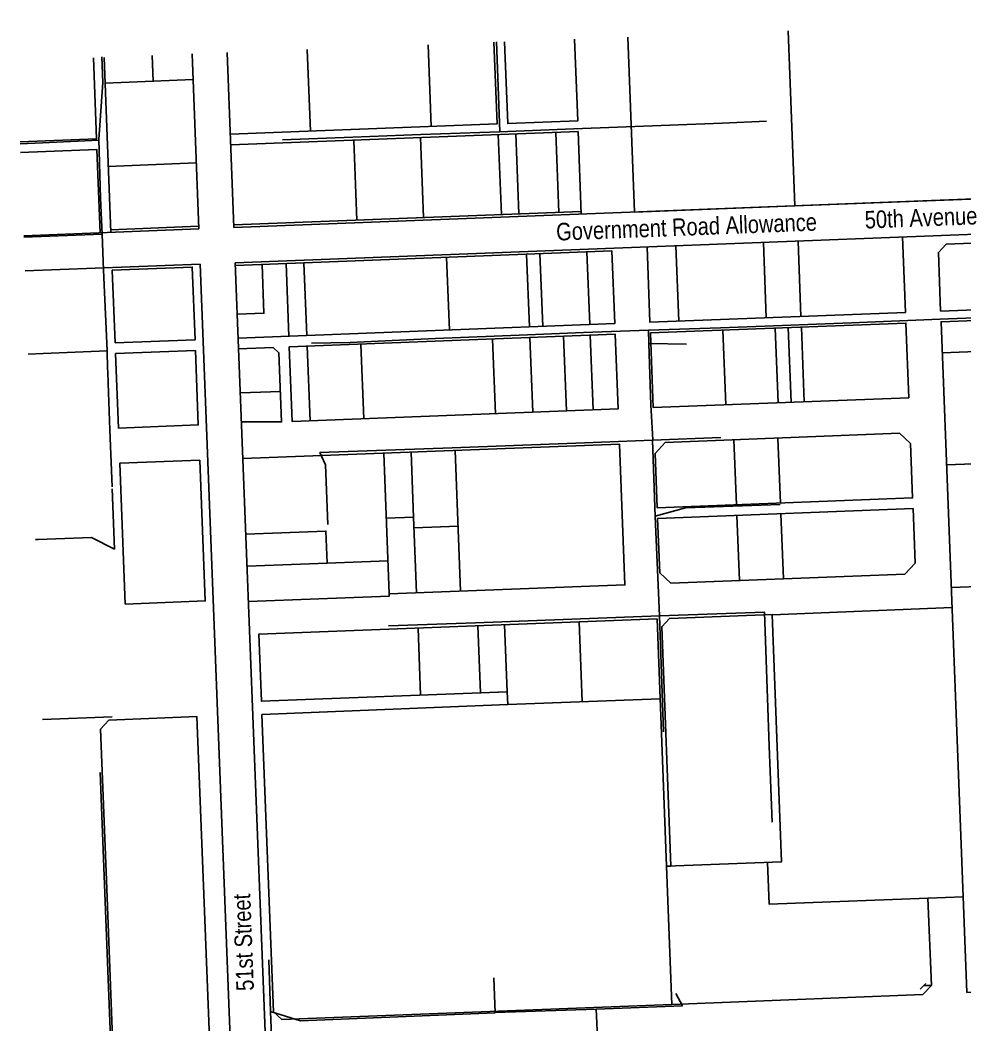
# Model space of a CAD drawing. Extents: x 665644 to 689199, y 5825051 to 5844826.
# Drawn here: x 686520 to 687059, y 5835316 to 5835890 of the extents above; entities that cross this region are included whole.
import ezdxf
from ezdxf.enums import TextEntityAlignment as Align

# ---------------------------------------------------------------- set-up
doc = ezdxf.new("R2010")
doc.units = 0
doc.header["$LTSCALE"] = 5
for name, color, linetype in [('AS-POWER', 104, 'foc-POWER'), ('F-RW', 190, 'Continuous'), ('L-ROAD-T', 7, 'Continuous'), ('L-SEC', 7, 'Continuous'), ('L-TITLEDB', 4, 'Continuous')]:
    doc.layers.add(name, color=color, linetype=linetype)
doc.styles.add('80L', font='ARIALN.TTF', dxfattribs={"height": 10})
doc.styles.add('foc-LtypeFont', font='ARIALN.TTF', dxfattribs={"height": 7.35})
doc.linetypes.add('foc-POWER', pattern='A,6,-1,["P",foc-LtypeFont,S=0.2,R=0,X=-0.625,Y=-0.75],-1.24,4', length=12.24)

msp = doc.modelspace()

# ---------------------------------------------------------------- linework, layer by layer
at = {"layer": 'AS-POWER', "flags": 128}
for points in [[(686791.814, 5835877.518), (686793.756, 5835826.175)], [(686564.71, 5835821.696), (686566.943, 5835854.325), (686566.401, 5835868.879)], [(686669.621, 5835821.602), (686709.82, 5835823.097), (686748.589, 5835824.539), (686793.621, 5835826.169), (686835.953, 5835827.787), (686920.634, 5835831.046), (686945.961, 5835832.259)], [(686519.808, 5835819.224), (686532.536, 5835819.8)], [(686532.536, 5835819.8), (686564.686, 5835821.332)], [(686565.607, 5835788.195), (686564.71, 5835821.696)], [(686566.641, 5835767.741), (686565.607, 5835788.195)], [(686566.641, 5835767.741), (686521.859, 5835765.986)], [(686567.427, 5835747.065), (686566.641, 5835767.741)], [(686569.41, 5835701.26), (686567.599, 5835742.617), (686567.573, 5835743.219), (686567.427, 5835747.065)], [(686686.134, 5835705.325), (686708.226, 5835705.776), (686732.248, 5835706.841), (686757.048, 5835707.969), (686809.55, 5835710.151), (686841.582, 5835711.508), (686878.727, 5835712.863), (686919.689, 5835714.175), (686950.051, 5835715.343), (686979.506, 5835716.455), (686994.586, 5835717.024), (687045.057, 5835719.145), (687079.566, 5835720.369), (687129.315, 5835722.258), (687191.468, 5835724.422), (687201.389, 5835707.006)], [(686878.727, 5835712.863), (686878.917, 5835705.124)], [(686878.917, 5835705.124), (686880.022, 5835669.871), (686880.177, 5835666.88)], [(686878.917, 5835705.124), (686900.376, 5835704.737)], [(686532.956, 5835699.494), (686524.434, 5835699.178)], [(686569.423, 5835700.968), (686532.956, 5835699.494)], [(686569.752, 5835689.017), (686569.678, 5835690.98), (686569.423, 5835700.968)], [(686571.077, 5835655.814), (686569.998, 5835682.594), (686569.752, 5835689.017)], [(686880.177, 5835666.88), (686881.042, 5835650.208)], [(686572.386, 5835623.359), (686571.077, 5835655.814)], [(686695.484, 5835601.78), (686694.158, 5835635.897), (686690.965, 5835642.821), (686766.494, 5835645.594), (686842.177, 5835648.372), (686880.979, 5835649.999), (686919.986, 5835651.493)], [(686887.16, 5835483.384), (686884.854, 5835549.679), (686882.43, 5835606.375), (686880.979, 5835649.999)], [(686530.123, 5835593.238), (686560.476, 5835594.428), (686573.623, 5835587.717), (686572.283, 5835622.196)], [(686882.42, 5835606.599), (686899.811, 5835611.206), (686900.025, 5835611.214), (686953.934, 5835613.252)], [(686528.519, 5835593.175), (686530.123, 5835593.238)], [(686779.891, 5835545.599), (686884.862, 5835549.523)], [(686884.862, 5835549.523), (686944.834, 5835551.735), (686947.589, 5835475.12)], [(686779.891, 5835545.599), (686730.119, 5835543.815)], [(686532.484, 5835490.31), (686572.4, 5835491.825)], [(686947.589, 5835475.12), (686949.27, 5835431.66)], [(686565.392, 5835460.106), (686570.019, 5835341.993)], [(686662.76, 5835323.492), (686661.854, 5835353.121)], [(686570.019, 5835341.993), (686575.087, 5835212.62)], [(686790.992, 5835322.861), (686790.265, 5835342.867)], [(686898.088, 5835326.721), (686894.197, 5835333.903)], [(686662.76, 5835323.492), (686679.814, 5835318.265), (686790.992, 5835322.861)], [(686665.306, 5835261.801), (686662.76, 5835323.492)], [(686791.017, 5835322.934), (686848.811, 5835324.885)], [(686848.811, 5835324.885), (686898.088, 5835326.721)], [(686856.236, 5835304.77), (686849.756, 5835304.623), (686848.811, 5835324.885)]]:
    msp.add_lwpolyline(points, dxfattribs=at)
at = {"layer": 'F-RW', "flags": 128}
for points in [[(687033.907, 5835336.29), (687035.831, 5835338.338)], [(687035.831, 5835338.338), (687037.01, 5835339.608)], [(687035.831, 5835338.338), (687040.057, 5835338.497)]]:
    msp.add_lwpolyline(points, dxfattribs=at)
at = {"layer": 'L-SEC', "flags": 128}
for points in [[(686621.761, 5835770.645), (686617.963, 5835870.585)], [(686641.863, 5835771.422), (686638.065, 5835871.362)], [(687443.799, 5835802.422), (686641.863, 5835771.422)], [(686642.628, 5835751.317), (687444.6, 5835782.315)], [(686621.761, 5835770.645), (686521.82, 5835766.734)], [(686622.526, 5835750.542), (686522.602, 5835746.632)], [(686653.854, 5834944.918), (686622.526, 5835750.542)], [(686642.628, 5835751.317), (686673.954, 5834945.722)]]:
    msp.add_lwpolyline(points, dxfattribs=at)
at = {"layer": 'L-TITLEDB', "flags": 128}
for points in [[(686962.22, 5835783.801), (687122.948, 5835790.012), (687118.889, 5835889.949)], [(686866.869, 5835880.207), (686870.724, 5835780.266), (686962.22, 5835783.801), (686958.4, 5835883.745)], [(686639.837, 5835824.713), (686792.142, 5835830.601), (686790.369, 5835877.25)], [(686752.812, 5835875.798), (686754.582, 5835829.149)], [(686796.461, 5835877.485), (686798.233, 5835830.836), (686838.211, 5835832.382), (686836.411, 5835879.029)], [(686571.527, 5835768.679), (686567.724, 5835868.643)], [(686568.283, 5835853.979), (686595.784, 5835855.051), (686595.193, 5835869.704)], [(686685.528, 5835826.478), (686683.756, 5835873.128)], [(686519.735, 5835820.359), (686563.397, 5835822.064), (686561.634, 5835868.407)], [(686595.784, 5835855.051), (686618.521, 5835855.937)], [(686640.069, 5835818.62), (686838.446, 5835826.29), (686840.267, 5835779.088)], [(686748.396, 5835822.808), (686750.143, 5835777.131)], [(686792.881, 5835824.529), (686794.611, 5835778.846)], [(686802.933, 5835824.917), (686804.671, 5835779.24)], [(686825.653, 5835825.796), (686827.415, 5835780.117)], [(686710.324, 5835821.338), (686712.069, 5835775.659)], [(686519.972, 5835814.268), (686563.628, 5835815.972), (686565.436, 5835768.441)], [(686570.094, 5835806.372), (686620.329, 5835808.334)], [(686840.208, 5835780.612), (686641.805, 5835772.945)], [(686571.469, 5835770.202), (686621.703, 5835772.169)], [(687023.763, 5835766.051), (687025.413, 5835722.946), (686879.503, 5835717.309), (686877.836, 5835760.408)], [(687048.629, 5835761.976), (687044.234, 5835757.234), (687045.524, 5835723.745), (687134.166, 5835727.164), (687134.674, 5835713.899), (687139.419, 5835709.512), (687242.656, 5835713.496), (687242.204, 5835725.237), (687257.431, 5835725.237), (687255.736, 5835769.976), (687048.629, 5835761.976)], [(686894.29, 5835761.04), (686895.951, 5835717.945)], [(686944.27, 5835762.977), (686945.933, 5835719.882)], [(686965.727, 5835720.64), (686964.068, 5835763.74)], [(686642.687, 5835749.795), (686857.793, 5835758.108), (686859.402, 5835716.517), (686644.307, 5835708.208)], [(686764.953, 5835712.868), (686763.341, 5835754.458)], [(686809.052, 5835756.224), (686810.667, 5835714.635)], [(686818.287, 5835714.929), (686816.672, 5835756.519)], [(686843.473, 5835757.555), (686845.082, 5835715.965)], [(686572.367, 5835747.055), (686618.016, 5835748.841), (686619.637, 5835707.266), (686573.986, 5835705.472)], [(686643.773, 5835721.923), (686659.007, 5835722.511), (686657.922, 5835750.385)], [(686673.25, 5835709.327), (686671.632, 5835750.914)], [(686681.839, 5835751.308), (686683.458, 5835709.72)], [(686573.986, 5835705.472), (686572.367, 5835747.055)], [(687060.488, 5835334.472), (687256.911, 5835342.455), (687242.89, 5835707.404), (687128.99, 5835703.008), (687128.99, 5835716.274), (687123.737, 5835720.661), (687045.759, 5835717.654), (687060.488, 5835334.472)], [(686952.678, 5835671.329), (686951.033, 5835713.972)], [(686960.141, 5835671.618), (686958.497, 5835714.26)], [(686965.962, 5835714.548), (686967.605, 5835671.906)], [(686673.487, 5835703.234), (686675.147, 5835660.611), (686861.291, 5835667.8), (686859.637, 5835710.426), (686673.487, 5835703.234)], [(686810.896, 5835708.544), (686812.554, 5835665.917)], [(686830.088, 5835709.284), (686831.739, 5835666.659)], [(686845.318, 5835709.872), (686846.972, 5835667.246)], [(686921.175, 5835712.818), (686922.823, 5835670.176)], [(686644.545, 5835702.116), (686664.349, 5835702.881), (686667.515, 5835699.948), (686669.055, 5835660.376), (686646.205, 5835660.376)], [(686683.696, 5835703.629), (686685.355, 5835661.005)], [(686714.312, 5835704.811), (686715.971, 5835662.187)], [(686789.579, 5835707.719), (686791.238, 5835665.093)], [(687128.99, 5835703.008), (687046.431, 5835699.817)], [(687087.246, 5835701.396), (687089.7, 5835637.44), (687048.901, 5835635.866)], [(686645.526, 5835676.945), (686668.376, 5835677.82)], [(686888.264, 5835648.709), (686882.406, 5835642.384), (686883.612, 5835611.233), (687029.495, 5835616.946), (687028.293, 5835648.019), (687021.967, 5835653.872), (686888.264, 5835648.709)], [(686954.01, 5835614.033), (686952.571, 5835651.193)], [(686646.988, 5835639.39), (686862.064, 5835647.697), (686865.175, 5835567.288), (686730.537, 5835562.091), (686730.585, 5835560.871), (686650.168, 5835557.769)], [(686927.438, 5835650.222), (686928.878, 5835613.062)], [(686727.4, 5835642.496), (686730.537, 5835562.091)], [(686746.188, 5835562.696), (686744.505, 5835605.942), (686743.055, 5835643.101)], [(686768.191, 5835644.071), (686771.317, 5835563.665)], [(687089.7, 5835637.44), (687092.408, 5835567.394), (687051.595, 5835565.82)], [(686883.845, 5835605.222), (686885.048, 5835574.152), (686891.369, 5835568.298), (687025.064, 5835573.46), (687030.924, 5835579.783), (687029.732, 5835610.857), (686883.844, 5835605.222)], [(686728.852, 5835605.338), (686744.505, 5835605.942)], [(686929.114, 5835606.97), (686930.542, 5835569.811)], [(686955.678, 5835570.782), (686954.245, 5835607.941)], [(686744.743, 5835599.851), (686769.877, 5835600.821)], [(686648.669, 5835596.234), (686694.411, 5835597.997), (686695.124, 5835579.713)], [(686695.124, 5835579.713), (686649.382, 5835577.953)], [(686695.124, 5835579.713), (686729.8, 5835581.05)], [(687052.036, 5835554.371), (686949.251, 5835550.092)], [(687058.396, 5835389.087), (687038.29, 5835388.285), (687040.203, 5835338.365), (687035.375, 5835333.293), (686892.072, 5835327.556), (686669.239, 5835319.016), (686664.485, 5835323.41), (686657.87, 5835493.169), (686798.233, 5835498.879), (686797.949, 5835506.204), (686657.574, 5835500.785), (686656.083, 5835539.084), (686883.561, 5835547.866), (686889.026, 5835406.635)], [(686889.026, 5835406.541), (686891.461, 5835406.635), (686886.175, 5835543.39), (686890.578, 5835548.136), (686949.251, 5835550.401)], [(686949.251, 5835550.401), (686954.687, 5835409.078), (686889.026, 5835406.635)], [(686747.027, 5835542.594), (686748.513, 5835504.295)], [(686781.161, 5835543.912), (686782.645, 5835505.613), (686797.949, 5835506.204), (686796.463, 5835544.502)], [(686839.071, 5835546.148), (686840.838, 5835500.523)], [(686885.326, 5835502.249), (686798.233, 5835498.879)], [(686576.168, 5835213.188), (686610.389, 5835214.02), (686615.185, 5835219.209), (686614.899, 5835226.494), (686629.934, 5835255.067), (686620.7, 5835492.05), (686570.466, 5835490.084), (686565.676, 5835484.904), (686569.009, 5835398.571), (686576.168, 5835213.188)], [(686892.072, 5835327.556), (686889.026, 5835406.635)], [(686946.691, 5835408.769), (686947.616, 5835384.813), (687038.29, 5835388.285)]]:
    msp.add_lwpolyline(points, dxfattribs=at)
for points in [[(686879.739, 5835711.217), (687025.647, 5835716.854), (687027.286, 5835674.21), (686881.388, 5835668.576)], [(686574.224, 5835699.381), (686619.873, 5835701.174), (686621.531, 5835658.638), (686575.879, 5835656.851)], [(686622.314, 5835638.536), (686625.446, 5835558.126), (686579.797, 5835556.339), (686576.664, 5835636.75)]]:
    msp.add_lwpolyline(points, close=True, dxfattribs=at)

# ---------------------------------------------------------------- texts
at = {"layer": 'L-ROAD-T', "style": '80L'}
for s, rotation, p in [('Government Road Allowance', 2.213492, (686900.352, 5835771.833)), ('50th Avenue', 2.193519, (687034.321, 5835777.066)), ('51st Street', 92.21681, (686647.24, 5835363.037))]:
    msp.add_text(s, height=10.00124, rotation=rotation, dxfattribs=at).set_placement(p, align=Align.MIDDLE_CENTER)

doc.saveas('drawing.dxf')
